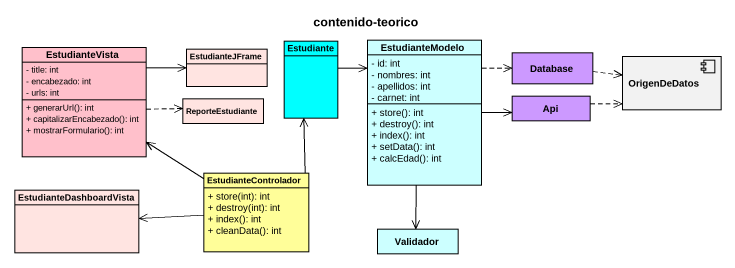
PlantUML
@startuml
title contenido-teorico
allowmixing
hide circle
hide empty members
skinparam classAttributeIconSize 0
class EstudianteVista #FFC0CB {
  - title: int
  - encabezado: int
  - urls: int
  + generarUrl(): int
  + capitalizarEncabezado(): int
  + mostrarFormulario(): int
}
class EstudianteJFrame #FFE4E1
class Estudiante #00FFFF
class EstudianteModelo #CCFFFF {
  - id: int
  - nombres: int
  - apellidos: int
  - carnet: int
  + store(): int
  + destroy(): int
  + index(): int
  + setData(): int
  + calcEdad(): int
}
class "Database" as Database_ #CC99FF
component OrigenDeDatos
class ReporteEstudiante #FFE4E1
class Api #CC99FF
class EstudianteDashboardVista #FFE4E1
class EstudianteControlador #FFFE99 {
  + store(int): int
  + destroy(int): int
  + index(): int
  + cleanData(): int
}
class Validador #CCFFFF
EstudianteVista -right-> EstudianteJFrame
EstudianteVista .right.> ReporteEstudiante
Estudiante -right-> EstudianteModelo
EstudianteModelo .right.> Database_
EstudianteModelo -right-> Api
EstudianteModelo --> Validador
Database_ .right.> OrigenDeDatos
Api .right.> OrigenDeDatos
EstudianteControlador -up-> EstudianteVista
EstudianteControlador -up-> Estudiante
EstudianteControlador -left-> EstudianteDashboardVista
@enduml
